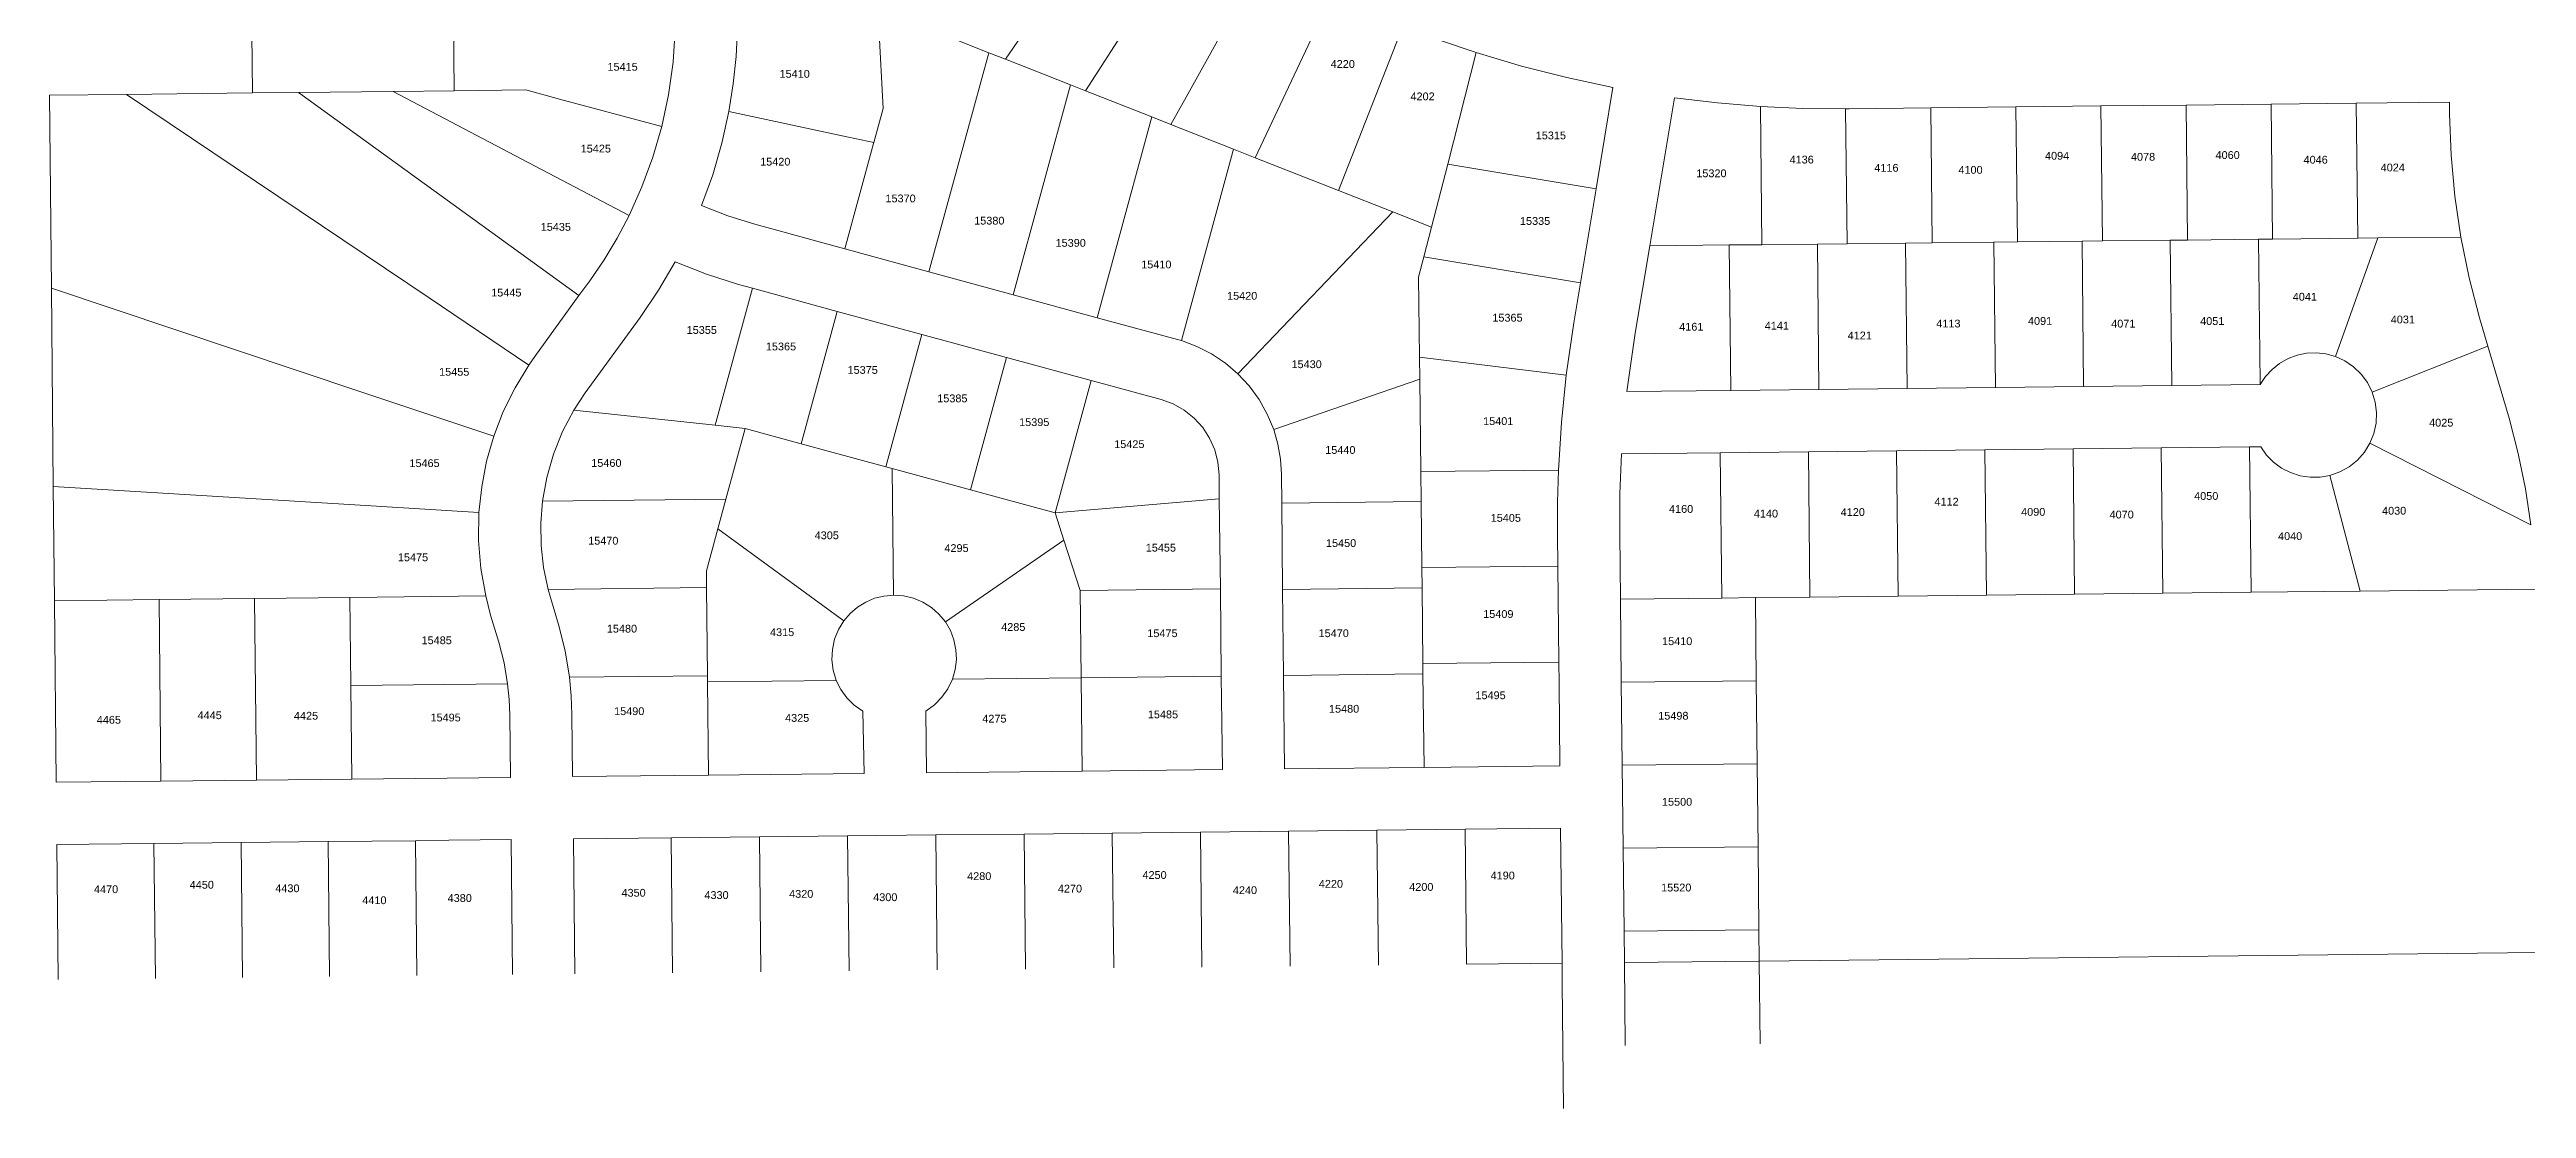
# Model space of a CAD drawing. Header units: feet. Extents: x 865220 to 5696323, y -2240498 to 1923703.
# Drawn here: x 2844044 to 2846430, y 957780 to 958800 of the extents above; entities that cross this region are included whole.
import ezdxf
from ezdxf.enums import TextEntityAlignment as Align

# ---------------------------------------------------------------- set-up
doc = ezdxf.new("R2010")
doc.units = ezdxf.units.FT
doc.header["$LTSCALE"] = 0.015
doc.header["$MEASUREMENT"] = 0
doc.layers.add('Dakota County Addresses', color=7, linetype='Continuous')
doc.layers.add('Dakota County Parcels', color=7, linetype='Continuous')
doc.styles.add('Dimensions 100', font='arial.ttf')

# ---------------------------------------------------------------- blocks, each defined once
blk = doc.blocks.new('ACMAP_ANN_TEMPLATE_Dakota County Addresses')
at = {"layer": 'Dakota County Addresses', "style": 'Dimensions 100'}
blk.add_attdef('DakotaCountyAddress', text='', height=50, dxfattribs=at).set_placement((0, 0), align=Align.CENTER)

msp = doc.modelspace()

# ---------------------------------------------------------------- linework, layer by layer
at = {"layer": 'Dakota County Parcels', "lineweight": 5}
for p, q in [((2845205.4, 958696.1), (2845279.1, 958852.2)), ((2844434, 958760.6), (2844433.2, 958827.6)), ((2844847.1, 958743.4), (2844842.9, 958821.7)), ((2844893.4, 958819.2), (2844948.8, 958797.2)), ((2845285.7, 958664.5), (2845347.9, 958822.5)), ((2844948.8, 958797.2), (2844964.9, 958790.9)), ((2844964.9, 958790.9), (2845027.5, 958766.3)), ((2845391, 958690), (2845418.6, 958797.3)), ((2844044, 958756.3), (2844118.1, 958757.1)), ((2844045.8, 958570.4), (2844044, 958756.3)), ((2844118.1, 958757.1), (2844239.5, 958758.5)), ((2844239.5, 958758.5), (2844284, 958759)), ((2844284, 958759), (2844375, 958759.9)), ((2844375, 958759.9), (2844434, 958760.6)), ((2844434, 958760.6), (2844503, 958761.3)), ((2845027.5, 958766.3), (2845042.1, 958760.5)), ((2845042.1, 958760.5), (2845106.1, 958735.3)), ((2845534, 958666.2), (2845550.2, 958763.7)), ((2845585.6, 958611.2), (2845609.4, 958753.9)), ((2844838.2, 958710.6), (2844847.1, 958743.4)), ((2845106.1, 958735.3), (2845124.4, 958728)), ((2845124.4, 958728), (2845184.7, 958704.3)), ((2845693.8, 958612.3), (2845692.4, 958745.5)), ((2845775.8, 958613.2), (2845774.4, 958743.2)), ((2845774.4, 958743.2), (2845777.9, 958743.2)), ((2845777.9, 958743.2), (2845856.4, 958744.1)), ((2845856.4, 958744.1), (2845938.4, 958745)), ((2845857.8, 958614.1), (2845856.4, 958744.1)), ((2845938.4, 958745), (2846020.3, 958745.9)), ((2845939.8, 958615), (2845938.4, 958745)), ((2846020.3, 958745.9), (2846102.3, 958746.8)), ((2846021.8, 958615.9), (2846020.3, 958745.9)), ((2846102.3, 958746.8), (2846184.3, 958747.7)), ((2846103.8, 958616.8), (2846102.3, 958746.8)), ((2846184.3, 958747.7), (2846266.3, 958748.6)), ((2846185.7, 958617.7), (2846184.3, 958747.7)), ((2846266.3, 958748.6), (2846356.3, 958749.6)), ((2846267.7, 958618.6), (2846266.3, 958748.6)), ((2846356.3, 958738.4), (2846356.3, 958749.6)), ((2845134.4, 958519.9), (2845184.7, 958704.3)), ((2845184.7, 958704.3), (2845205.4, 958696.1)), ((2845205.4, 958696.1), (2845285.7, 958664.5)), ((2845375.4, 958629.2), (2845391, 958690)), ((2845391, 958690), (2845534, 958666.2)), ((2845285.7, 958664.5), (2845338.2, 958643.8)), ((2845518.8, 958575.5), (2845534, 958666.2)), ((2844723.5, 958632), (2844810.3, 958608.3)), ((2845188.9, 958488), (2845338.2, 958643.8)), ((2845338.2, 958643.8), (2845375.4, 958629.2)), ((2844810.3, 958608.3), (2844891.3, 958586.2)), ((2845368.1, 958600.6), (2845375.4, 958629.2)), ((2845571.6, 958527.2), (2845585.6, 958611.2)), ((2845585.6, 958611.2), (2845662.2, 958612)), ((2845662.2, 958612), (2845693.8, 958612.3)), ((2845663.7, 958472), (2845662.2, 958612)), ((2845693.8, 958612.3), (2845747.2, 958612.9)), ((2845747.2, 958612.9), (2845775.8, 958613.2)), ((2845748.7, 958472.9), (2845747.2, 958612.9)), ((2845775.8, 958613.2), (2845832.2, 958613.8)), ((2845832.2, 958613.8), (2845857.8, 958614.1)), ((2845833.7, 958473.9), (2845832.2, 958613.8)), ((2845857.8, 958614.1), (2845917.1, 958614.8)), ((2845917.1, 958614.8), (2845939.8, 958615)), ((2845918.7, 958474.8), (2845917.1, 958614.8)), ((2845939.8, 958615), (2846002.1, 958615.7)), ((2846002.1, 958615.7), (2846021.8, 958615.9)), ((2846003.7, 958475.7), (2846002.1, 958615.7)), ((2846021.8, 958615.9), (2846087.1, 958616.6)), ((2846087.1, 958616.6), (2846103.8, 958616.8)), ((2846088.6, 958476.6), (2846087.1, 958616.6)), ((2846103.8, 958616.8), (2846172.1, 958617.6)), ((2846172.1, 958617.6), (2846185.7, 958617.7)), ((2846173.6, 958479.7), (2846172.1, 958617.6)), ((2846185.7, 958617.7), (2846267.7, 958618.6)), ((2846246.2, 958504.6), (2846287.1, 958618.8)), ((2846267.7, 958618.6), (2846287.1, 958618.8)), ((2846287.1, 958618.8), (2846367, 958619.7)), ((2844891.3, 958586.2), (2844972.3, 958564.1)), ((2845363, 958580.9), (2845368.1, 958600.6)), ((2845368.1, 958600.6), (2845518.8, 958575.5)), ((2844047.6, 958379.4), (2844045.8, 958570.4)), ((2844511.6, 958504.7), (2844554.1, 958563.2)), ((2844554.1, 958563.2), (2844564.5, 958577.5)), ((2844685.4, 958438.3), (2844721.4, 958570.4)), ((2844707.7, 958574.1), (2844721.4, 958570.4)), ((2844721.4, 958570.4), (2844802.9, 958548.1)), ((2844972.3, 958564.1), (2845053.4, 958542)), ((2845363.8, 958503.8), (2845363, 958580.9)), ((2845512.4, 958537.1), (2845518.8, 958575.5)), ((2844560.2, 958469.5), (2844613, 958542.3)), ((2844768.1, 958420.5), (2844802.9, 958548.1)), ((2844802.9, 958548.1), (2844884.5, 958525.9)), ((2845053.4, 958542), (2845130.6, 958520.9)), ((2845512.4, 958537.1), (2845505.2, 958486.5)), ((2846393.1, 958514.7), (2846385.2, 958541.8)), ((2844849.7, 958398.3), (2844884.5, 958525.9)), ((2844884.5, 958525.9), (2844966, 958503.7)), ((2845134.4, 958519.9), (2845130.6, 958520.9)), ((2845571.6, 958527.2), (2845563.7, 958470.9)), ((2846281.7, 958470.3), (2846393.1, 958514.7)), ((2846413.6, 958445.1), (2846393.1, 958514.7)), ((2844511.6, 958504.7), (2844505.9, 958496.4)), ((2844931.2, 958376.1), (2844966, 958503.7)), ((2844966, 958503.7), (2845047.5, 958481.5)), ((2845363.8, 958503.8), (2845505.2, 958486.5)), ((2845364.1, 958482.7), (2845363.8, 958503.8)), ((2844560.2, 958469.5), (2844549.2, 958452.8)), ((2845012.7, 958353.9), (2845047.5, 958481.5)), ((2845047.5, 958481.5), (2845114.9, 958463.1)), ((2845223.4, 958434.2), (2845364.1, 958482.7)), ((2845365, 958393.8), (2845364.1, 958482.7)), ((2845563.7, 958470.9), (2845663.7, 958472)), ((2845663.7, 958472), (2845748.7, 958472.9)), ((2845748.7, 958472.9), (2845833.7, 958473.9)), ((2845833.7, 958473.9), (2845918.7, 958474.8)), ((2845918.7, 958474.8), (2846003.7, 958475.7)), ((2846003.7, 958475.7), (2846088.6, 958476.6)), ((2846088.6, 958476.6), (2846173.6, 958477.6)), ((2846173.6, 958477.6), (2846173.6, 958479.7)), ((2844549.2, 958452.8), (2844685.4, 958438.3)), ((2844685.4, 958438.3), (2844714.3, 958435.2)), ((2844695.7, 958367.2), (2844714.3, 958435.2)), ((2844714.3, 958435.2), (2844768.1, 958420.5)), ((2844768.1, 958420.5), (2844849.7, 958398.3)), ((2846078.5, 958416.5), (2846163.4, 958417.5)), ((2846163.4, 958417.5), (2846174.3, 958417.6)), ((2846165, 958277.5), (2846163.4, 958417.5)), ((2846279.4, 958421), (2846434.5, 958342.5)), ((2844849.7, 958398.3), (2844855.7, 958396.7)), ((2844857.1, 958274.7), (2844855.7, 958396.7)), ((2844855.7, 958396.7), (2844931.2, 958376.1)), ((2845365, 958393.8), (2845497.7, 958395.2)), ((2845365.4, 958364.8), (2845365, 958393.8)), ((2845558.5, 958410.9), (2845653.5, 958411.9)), ((2845653.5, 958411.9), (2845738.5, 958412.8)), ((2845655, 958271.9), (2845653.5, 958411.9)), ((2845738.5, 958412.8), (2845823.5, 958413.8)), ((2845740, 958272.9), (2845738.5, 958412.8)), ((2845823.5, 958413.8), (2845908.5, 958414.7)), ((2845825, 958273.8), (2845823.5, 958413.8)), ((2845908.5, 958414.7), (2845993.5, 958415.6)), ((2845910, 958274.7), (2845908.5, 958414.7)), ((2845993.5, 958415.6), (2846078.5, 958416.5)), ((2845995, 958275.6), (2845993.5, 958415.6)), ((2846080, 958276.6), (2846078.5, 958416.5)), ((2844048.7, 958269.4), (2844047.6, 958379.4)), ((2844931.2, 958376.1), (2845012.7, 958353.9)), ((2845171, 958367.6), (2845170.8, 958390.6)), ((2845231.1, 958363.3), (2845230.8, 958391.3)), ((2846270, 958278.6), (2846241, 958390.1)), ((2844519, 958365.3), (2844695.7, 958367.2)), ((2844687.9, 958338.7), (2844695.7, 958367.2)), ((2845012.7, 958353.9), (2845171, 958367.6)), ((2845012.7, 958353.9), (2845021.2, 958327.8)), ((2845172, 958280.7), (2845171, 958367.6)), ((2845231.1, 958363.3), (2845365.4, 958364.8)), ((2845232, 958280.3), (2845231.1, 958363.3)), ((2845366.1, 958301.3), (2845365.4, 958364.8)), ((2844676.8, 958298.3), (2844687.9, 958338.7)), ((2844687.9, 958338.7), (2844809.3, 958250.1)), ((2844907.1, 958248.9), (2845021.2, 958327.8)), ((2845021.2, 958327.8), (2845037, 958279.2)), ((2845497, 958302.7), (2845496.7, 958333.2)), ((2845557.4, 958270.9), (2845556.7, 958333.9)), ((2844677, 958282), (2844676.8, 958298.3)), ((2845366.1, 958301.3), (2845497, 958302.7)), ((2845366.3, 958281.8), (2845366.1, 958301.3)), ((2845498, 958210.2), (2845497, 958302.7)), ((2844333.4, 958272.5), (2844464.2, 958274)), ((2844464.2, 958274), (2844469, 958255.5)), ((2844524.4, 958280.3), (2844677, 958282)), ((2844524.4, 958280.3), (2844526.5, 958272.6)), ((2844677.9, 958197), (2844677, 958282)), ((2845037, 958279.2), (2845172, 958280.7)), ((2845037.9, 958195.2), (2845037, 958279.2)), ((2845172.9, 958196.7), (2845172, 958280.7)), ((2845232, 958280.3), (2845366.3, 958281.8)), ((2845232.9, 958197.3), (2845232, 958280.3)), ((2845367.1, 958208.8), (2845366.3, 958281.8)), ((2845740, 958272.9), (2845825, 958273.8)), ((2845825, 958273.8), (2845910, 958274.7)), ((2845910, 958274.7), (2845995, 958275.6)), ((2845995, 958275.6), (2846080, 958276.6)), ((2846080, 958276.6), (2846165, 958277.5)), ((2846165, 958277.5), (2846270, 958278.6)), ((2846270, 958278.6), (2846438.9, 958280.5)), ((2844048.7, 958269.4), (2844149.5, 958270.5)), ((2844050.4, 958094.5), (2844048.7, 958269.4)), ((2844149.5, 958270.5), (2844241.4, 958271.5)), ((2844151.4, 958095.6), (2844149.5, 958270.5)), ((2844241.4, 958271.5), (2844333.4, 958272.5)), ((2844243.3, 958096.6), (2844241.4, 958271.5)), ((2844334.3, 958187.6), (2844333.4, 958272.5)), ((2844469, 958255.5), (2844476.9, 958229.4)), ((2844534.3, 958246.4), (2844526.5, 958272.6)), ((2845557.4, 958270.9), (2845655, 958271.9)), ((2845558.2, 958190.9), (2845557.4, 958270.9)), ((2845655, 958271.9), (2845687.4, 958272.3)), ((2845687.4, 958272.3), (2845740, 958272.9)), ((2845688.2, 958192.3), (2845687.4, 958272.3)), ((2845367.1, 958208.8), (2845498, 958210.2)), ((2845367.2, 958198.8), (2845367.1, 958208.8)), ((2845498.3, 958190.2), (2845498, 958210.2)), ((2844334.3, 958187.6), (2844485.3, 958189.2)), ((2844335.3, 958097.6), (2844334.3, 958187.6)), ((2844544.9, 958195.6), (2844677.9, 958197)), ((2844678, 958191.3), (2844677.9, 958197)), ((2844678, 958191.3), (2844802, 958192.6)), ((2844679, 958101.3), (2844678, 958191.3)), ((2844914, 958193.9), (2845037.9, 958195.2)), ((2845037.9, 958195.2), (2845172.9, 958196.7)), ((2845037.9, 958195.2), (2845038.9, 958105.2)), ((2845173.9, 958106.7), (2845172.9, 958196.7)), ((2845232.9, 958197.3), (2845367.2, 958198.8)), ((2845233.9, 958107.3), (2845232.9, 958197.3)), ((2845367.2, 958198.8), (2845368.2, 958108.8)), ((2845499.1, 958110.2), (2845498.3, 958190.2)), ((2845558.2, 958190.9), (2845688.2, 958192.3)), ((2845559.1, 958110.9), (2845558.2, 958190.9)), ((2845689.1, 958112.3), (2845688.2, 958192.3)), ((2844488, 958099.2), (2844487.4, 958159.2)), ((2844548, 958099.9), (2844547.3, 958159.9)), ((2844828.9, 958102.9), (2844827.4, 958163)), ((2844888.9, 958103.6), (2844888.3, 958163.1)), ((2845233.9, 958107.3), (2845368.2, 958108.8)), ((2845368.2, 958108.8), (2845499.1, 958110.2)), ((2845559.1, 958110.9), (2845689.1, 958112.3)), ((2845560, 958030.9), (2845559.1, 958110.9)), ((2845690, 958032.3), (2845689.1, 958112.3)), ((2844050.4, 958094.5), (2844151.4, 958095.6)), ((2844151.4, 958095.6), (2844243.3, 958096.6)), ((2844243.3, 958096.6), (2844335.3, 958097.6)), ((2844335.3, 958097.6), (2844488, 958099.2)), ((2844548, 958099.9), (2844679, 958101.3)), ((2844679, 958101.3), (2844828.9, 958102.9)), ((2844888.9, 958103.6), (2845038.9, 958105.2)), ((2845038.9, 958105.2), (2845173.9, 958106.7)), ((2844050.9, 958034.5), (2844144.5, 958035.5)), ((2844144.5, 958035.5), (2844228.5, 958036.4)), ((2844146, 957905.5), (2844144.5, 958035.5)), ((2844228.5, 958036.4), (2844312.5, 958037.3)), ((2844229.9, 957906.4), (2844228.5, 958036.4)), ((2844312.5, 958037.3), (2844396.5, 958038.2)), ((2844313.9, 957907.3), (2844312.5, 958037.3)), ((2844396.5, 958038.2), (2844398.7, 958038.3)), ((2844397.9, 957908.2), (2844396.5, 958038.2)), ((2844398.7, 958038.3), (2844488.7, 958039.3)), ((2844490.1, 957909.2), (2844488.7, 958039.3)), ((2844548.7, 958039.9), (2844642.9, 958040.9)), ((2844550.1, 957909.9), (2844548.7, 958039.9)), ((2844642.9, 958040.9), (2844727.9, 958041.8)), ((2844644.3, 957910.9), (2844642.9, 958040.9)), ((2844727.9, 958041.8), (2844812.9, 958042.8)), ((2844729.3, 957911.9), (2844727.9, 958041.8)), ((2844812.9, 958042.8), (2844897.9, 958043.7)), ((2844814.3, 957912.8), (2844812.9, 958042.8)), ((2844897.9, 958043.7), (2844982.9, 958044.6)), ((2844899.3, 957913.7), (2844897.9, 958043.7)), ((2844982.9, 958044.6), (2845067.9, 958045.5)), ((2844984.3, 957914.6), (2844982.9, 958044.6)), ((2845067.9, 958045.5), (2845152.8, 958046.5)), ((2845069.3, 957915.6), (2845067.9, 958045.5)), ((2845152.8, 958046.5), (2845237.8, 958047.4)), ((2845154.3, 957916.5), (2845152.8, 958046.5)), ((2845237.8, 958047.4), (2845322.8, 958048.3)), ((2845239.2, 957917.4), (2845237.8, 958047.4)), ((2845322.8, 958048.3), (2845407.8, 958049.2)), ((2845324.2, 957918.3), (2845322.8, 958048.3)), ((2845499.8, 958050.2), (2845407.8, 958049.2)), ((2845407.8, 958049.2), (2845409.2, 957919.3)), ((2845501.2, 957920.3), (2845499.8, 958050.2)), ((2844052.2, 957904.5), (2844050.9, 958034.5)), ((2845560, 958030.9), (2845690, 958032.3)), ((2845560.9, 957950.9), (2845560, 958030.9)), ((2845690.8, 957952.3), (2845690, 958032.3)), ((2845560.9, 957950.9), (2845690.8, 957952.3)), ((2845561.2, 957920.9), (2845560.9, 957950.9)), ((2845691.2, 957922.3), (2845690.8, 957952.3)), ((2845409.2, 957919.3), (2845501.2, 957920.3)), ((2845561.2, 957920.9), (2845691.2, 957922.3)), ((2845561.2, 957920.9), (2845562, 957840.9)), ((2845691.2, 957922.3), (2846441, 957930.5)), ((2845692.1, 957842.5), (2845691.2, 957922.3))]:
    msp.add_line(p, q, dxfattribs=at)
for points in [[(2844239.5, 958758.5), (2844236.4, 959044.4), (2844235.2, 959150.4)], [(2844964.9, 958790.9), (2845011.4, 958858.8), (2845085.6, 958967.2)], [(2845042.1, 958760.5), (2845082.1, 958822.7), (2845148.1, 958925)], [(2845124.4, 958728), (2845139, 958754.3), (2845212.4, 958886.4)], [(2844633.8, 958726), (2844640.3, 958756.8), (2844644.7, 958788), (2844646.7, 958819.4)], [(2844698.4, 958740.7), (2844702.6, 958767.1), (2844705.4, 958793.6), (2844706.7, 958820.2)], [(2845347.9, 958822.5), (2845383, 958809.3), (2845418.6, 958797.3)], [(2844891.3, 958586.2), (2844919.4, 958689.2), (2844948.8, 958797.2)], [(2845418.6, 958797.3), (2845462, 958784.4), (2845505.9, 958773.2), (2845550.2, 958763.7)], [(2844118.1, 958757.1), (2844409.9, 958561), (2844505.9, 958496.4)], [(2844284, 958759), (2844460.8, 958630.9), (2844554.1, 958563.2)], [(2844375, 958759.9), (2844505, 958691.6), (2844602.3, 958640.4)], [(2844503, 958761.3), (2844535.3, 958752.6), (2844633.8, 958726)], [(2844972.3, 958564.1), (2845000.9, 958668.7), (2845027.5, 958766.3)], [(2845609.4, 958753.9), (2845650.8, 958749), (2845692.4, 958745.5)], [(2844672.2, 958650.1), (2844682.9, 958679.7), (2844691.6, 958710), (2844698.4, 958740.7)], [(2844698.4, 958740.7), (2844813.7, 958715.8), (2844838.2, 958710.6)], [(2845053.4, 958542), (2845082.3, 958648.1), (2845106.1, 958735.3)], [(2845692.4, 958745.5), (2845733.3, 958743.6), (2845774.4, 958743.2)], [(2846356.3, 958738.4), (2846357.7, 958698.6), (2846361.2, 958659), (2846367, 958619.7)], [(2844602.3, 958640.4), (2844614.8, 958668.1), (2844625.3, 958696.7), (2844633.8, 958726)], [(2844810.3, 958608.3), (2844837.9, 958709.7), (2844838.2, 958710.6)], [(2844564.5, 958577.5), (2844578.2, 958597.8), (2844590.9, 958618.7), (2844602.3, 958640.4)], [(2844672.2, 958650.1), (2844697.5, 958640.1), (2844723.5, 958632)], [(2846367, 958619.7), (2846375, 958580.5), (2846385.2, 958541.8)], [(2844613, 958542.3), (2844630.7, 958568.5), (2844646.8, 958595.8)], [(2844646.8, 958595.8), (2844676.8, 958583.8), (2844707.7, 958574.1)], [(2844045.8, 958570.4), (2844344, 958470.5), (2844472, 958427.7)], [(2845188.9, 958488), (2845176.8, 958498.3), (2845163.5, 958507.1), (2845149.3, 958514.3), (2845134.4, 958519.9)], [(2844505.9, 958496.4), (2844492.5, 958474.5), (2844481.2, 958451.6), (2844472, 958427.7)], [(2846246.2, 958504.6), (2846237.1, 958507.1), (2846227.9, 958508.1), (2846218.5, 958507.7), (2846209.4, 958505.8), (2846200.6, 958502.6), (2846192.5, 958498), (2846185.2, 958492.2), (2846178.8, 958485.3), (2846173.6, 958477.6)], [(2846281.7, 958470.3), (2846277.1, 958479.4), (2846271.1, 958487.6), (2846263.8, 958494.7), (2846255.4, 958500.4), (2846246.2, 958504.6)], [(2845223.4, 958434.2), (2845217.2, 958449.1), (2845209.3, 958463.1), (2845199.8, 958476.2), (2845188.9, 958488)], [(2845505.2, 958486.5), (2845500.6, 958440.9), (2845497.7, 958395.2)], [(2846279.4, 958421), (2846283.2, 958430.5), (2846285.4, 958440.4), (2846285.9, 958450.5), (2846284.6, 958460.6), (2846281.7, 958470.3)], [(2844549.2, 958452.8), (2844538.3, 958432.2), (2844529.6, 958410.6), (2844523.1, 958388.2), (2844519, 958365.3)], [(2845170.8, 958390.6), (2845169.7, 958402.8), (2845166.6, 958414.7), (2845161.6, 958425.9), (2845155, 958436.2), (2845146.7, 958445.3), (2845137.1, 958452.9), (2845126.4, 958458.9), (2845114.9, 958463.1)], [(2846434.5, 958342.5), (2846429.4, 958377), (2846422.4, 958411.3), (2846413.6, 958445.1)], [(2844472, 958427.7), (2844465.1, 958403.7), (2844460.4, 958379.1), (2844457.7, 958354.3)], [(2845230.8, 958391.3), (2845229.8, 958405.8), (2845227.4, 958420.2), (2845223.4, 958434.2)], [(2846174.3, 958417.6), (2846179.9, 958409.7), (2846186.6, 958402.8), (2846194.4, 958397.1), (2846203, 958392.7), (2846212.3, 958389.7), (2846221.8, 958388.3), (2846231.5, 958388.4), (2846241, 958390.1)], [(2846241, 958390.1), (2846250.6, 958393.5), (2846259.5, 958398.4), (2846267.4, 958404.8), (2846274.1, 958412.4), (2846279.4, 958421)], [(2845497.7, 958395.2), (2845496.8, 958364.2), (2845496.7, 958333.2)], [(2845558.5, 958410.9), (2845556.9, 958372.4), (2845556.7, 958333.9)], [(2844047.6, 958379.4), (2844338.2, 958361.6), (2844457.7, 958354.3)], [(2844457.7, 958354.3), (2844457.4, 958327.4), (2844459.5, 958300.5), (2844464.2, 958274)], [(2844519, 958365.3), (2844517.3, 958343.9), (2844517.7, 958322.6), (2844520, 958301.3), (2844524.4, 958280.3)], [(2844857.1, 958274.7), (2844847.8, 958273.9), (2844838.8, 958271.7), (2844830.3, 958268.1), (2844822.4, 958263.2), (2844815.3, 958257.2), (2844809.3, 958250.1)], [(2844907.1, 958248.9), (2844900.9, 958256.4), (2844893.6, 958262.8), (2844885.3, 958268), (2844876.3, 958271.8), (2844866.8, 958274), (2844857.1, 958274.7)], [(2844809.3, 958250.1), (2844804, 958241.5), (2844800.3, 958232.2), (2844798.2, 958222.3), (2844797.8, 958212.3), (2844799, 958202.3), (2844802, 958192.6)], [(2844485.3, 958189.2), (2844481.9, 958209.5), (2844476.9, 958229.4)], [(2844544.9, 958195.6), (2844540.7, 958221.2), (2844534.3, 958246.4)], [(2844914, 958193.9), (2844916.6, 958203.1), (2844917.7, 958212.6), (2844917.2, 958222.2), (2844915.3, 958231.6), (2844911.9, 958240.6), (2844907.1, 958248.9)], [(2844487.4, 958159.2), (2844486.8, 958174.3), (2844485.3, 958189.2)], [(2844547.3, 958159.9), (2844546.6, 958177.8), (2844544.9, 958195.6)], [(2844802, 958192.6), (2844806.4, 958183.7), (2844812.2, 958175.7), (2844819.3, 958168.7), (2844827.4, 958163)], [(2844888.3, 958163.1), (2844896.6, 958169), (2844903.8, 958176.3), (2844909.6, 958184.6), (2844914, 958193.9)], [(2845502.7, 957780.3), (2845501.4, 957900.3), (2845501.2, 957920.3)]]:
    msp.add_lwpolyline(points, dxfattribs=at)

# ---------------------------------------------------------------- block references
at = {"layer": 'Dakota County Addresses', "lineweight": 5, "xscale": 0.15, "yscale": 0.15, "zscale": 0.15}
for p, values in [((2844596.1, 958779.9), {'DakotaCountyAddress': '15415'}), ((2844761.9, 958773.1), {'DakotaCountyAddress': '15410'}), ((2845289.9, 958782.6), {'DakotaCountyAddress': '4220'}), ((2845366.8, 958751.4), {'DakotaCountyAddress': '4202'}), ((2844570.3, 958701.1), {'DakotaCountyAddress': '15425'}), ((2845490.4, 958713.8), {'DakotaCountyAddress': '15315'}), ((2844743.2, 958688.5), {'DakotaCountyAddress': '15420'}), ((2845645.1, 958677.3), {'DakotaCountyAddress': '15320'}), ((2845732, 958690.5), {'DakotaCountyAddress': '4136'}), ((2845813.7, 958682.6), {'DakotaCountyAddress': '4116'}), ((2845894.7, 958680.6), {'DakotaCountyAddress': '4100'}), ((2845978.1, 958694.2), {'DakotaCountyAddress': '4094'}), ((2846060.9, 958693.2), {'DakotaCountyAddress': '4078'}), ((2846142.4, 958694.9), {'DakotaCountyAddress': '4060'}), ((2846227.2, 958690.4), {'DakotaCountyAddress': '4046'}), ((2846301.5, 958682.9), {'DakotaCountyAddress': '4024'}), ((2844863.9, 958653.1), {'DakotaCountyAddress': '15370'}), ((2844531.8, 958625.7), {'DakotaCountyAddress': '15435'}), ((2844949.4, 958631.7), {'DakotaCountyAddress': '15380'}), ((2845475.2, 958631.4), {'DakotaCountyAddress': '15335'}), ((2845027.8, 958610.3), {'DakotaCountyAddress': '15390'}), ((2845110.3, 958589.5), {'DakotaCountyAddress': '15410'}), ((2844484.1, 958562.4), {'DakotaCountyAddress': '15445'}), ((2845193, 958559.3), {'DakotaCountyAddress': '15420'}), ((2846216.8, 958558.4), {'DakotaCountyAddress': '4041'}), ((2845448.6, 958538.2), {'DakotaCountyAddress': '15365'}), ((2845625.7, 958529.5), {'DakotaCountyAddress': '4161'}), ((2845708.1, 958530.5), {'DakotaCountyAddress': '4141'}), ((2845873.4, 958532.6), {'DakotaCountyAddress': '4113'}), ((2845961.7, 958535.1), {'DakotaCountyAddress': '4091'}), ((2846041.9, 958532.5), {'DakotaCountyAddress': '4071'}), ((2846127.6, 958535), {'DakotaCountyAddress': '4051'}), ((2846311.2, 958536.5), {'DakotaCountyAddress': '4031'}), ((2844672.4, 958526.4), {'DakotaCountyAddress': '15355'}), ((2844748.7, 958510.5), {'DakotaCountyAddress': '15365'}), ((2845788, 958521.1), {'DakotaCountyAddress': '4121'}), ((2844433.9, 958486.1), {'DakotaCountyAddress': '15455'}), ((2844827.4, 958487.9), {'DakotaCountyAddress': '15375'}), ((2845255.1, 958493.4), {'DakotaCountyAddress': '15430'}), ((2844913.8, 958460.5), {'DakotaCountyAddress': '15385'}), ((2844992.7, 958437.6), {'DakotaCountyAddress': '15395'}), ((2845439.7, 958438.6), {'DakotaCountyAddress': '15401'}), ((2846348.2, 958437.1), {'DakotaCountyAddress': '4025'}), ((2845084.3, 958416.4), {'DakotaCountyAddress': '15425'}), ((2845287.6, 958410.8), {'DakotaCountyAddress': '15440'}), ((2844405.3, 958398.1), {'DakotaCountyAddress': '15465'}), ((2844580.5, 958398.3), {'DakotaCountyAddress': '15460'}), ((2846121.8, 958366.5), {'DakotaCountyAddress': '4050'}), ((2845447, 958345.4), {'DakotaCountyAddress': '15405'}), ((2845615.9, 958354), {'DakotaCountyAddress': '4160'}), ((2845697.6, 958349.5), {'DakotaCountyAddress': '4140'}), ((2845781.3, 958351), {'DakotaCountyAddress': '4120'}), ((2845871.6, 958361), {'DakotaCountyAddress': '4112'}), ((2845955.1, 958351.2), {'DakotaCountyAddress': '4090'}), ((2846040.3, 958348.6), {'DakotaCountyAddress': '4070'}), ((2846302.8, 958352.3), {'DakotaCountyAddress': '4030'}), ((2844577.5, 958323.4), {'DakotaCountyAddress': '15470'}), ((2844792.8, 958328.6), {'DakotaCountyAddress': '4305'}), ((2844917.8, 958316.3), {'DakotaCountyAddress': '4295'}), ((2845114.7, 958316.7), {'DakotaCountyAddress': '15455'}), ((2845288.3, 958321.1), {'DakotaCountyAddress': '15450'}), ((2846202.6, 958327.8), {'DakotaCountyAddress': '4040'}), ((2844394.2, 958307.4), {'DakotaCountyAddress': '15475'}), ((2845439.8, 958252.8), {'DakotaCountyAddress': '15409'}), ((2844417, 958227.5), {'DakotaCountyAddress': '15485'}), ((2844595.5, 958238.7), {'DakotaCountyAddress': '15480'}), ((2844749.8, 958235.3), {'DakotaCountyAddress': '4315'}), ((2844972.5, 958240.3), {'DakotaCountyAddress': '4285'}), ((2845116.2, 958234.3), {'DakotaCountyAddress': '15475'}), ((2845281.2, 958234.3), {'DakotaCountyAddress': '15470'}), ((2845612.1, 958226.6), {'DakotaCountyAddress': '15410'}), ((2845432.3, 958174.5), {'DakotaCountyAddress': '15495'}), ((2844101.2, 958150.9), {'DakotaCountyAddress': '4465'}), ((2844198.3, 958155.3), {'DakotaCountyAddress': '4445'}), ((2844291.1, 958154.8), {'DakotaCountyAddress': '4425'}), ((2844425.6, 958153.1), {'DakotaCountyAddress': '15495'}), ((2844602.5, 958159.2), {'DakotaCountyAddress': '15490'}), ((2844764.3, 958152.7), {'DakotaCountyAddress': '4325'}), ((2844954.3, 958152), {'DakotaCountyAddress': '4275'}), ((2845116.7, 958156.1), {'DakotaCountyAddress': '15485'}), ((2845291.2, 958161.5), {'DakotaCountyAddress': '15480'}), ((2845608.4, 958154.8), {'DakotaCountyAddress': '15498'}), ((2845612, 958071.9), {'DakotaCountyAddress': '15500'}), ((2844098.5, 957987.7), {'DakotaCountyAddress': '4470'}), ((2844190.7, 957992), {'DakotaCountyAddress': '4450'}), ((2844273.2, 957988.6), {'DakotaCountyAddress': '4430'}), ((2844606.7, 957984.3), {'DakotaCountyAddress': '4350'}), ((2844686.6, 957982.1), {'DakotaCountyAddress': '4330'}), ((2844768.2, 957983.2), {'DakotaCountyAddress': '4320'}), ((2844849.2, 957980), {'DakotaCountyAddress': '4300'}), ((2844939.7, 958000.3), {'DakotaCountyAddress': '4280'}), ((2845027.1, 957988.3), {'DakotaCountyAddress': '4270'}), ((2845108.6, 958001.4), {'DakotaCountyAddress': '4250'}), ((2845195.7, 957986.8), {'DakotaCountyAddress': '4240'}), ((2845278.5, 957992.9), {'DakotaCountyAddress': '4220'}), ((2845365.6, 957989.9), {'DakotaCountyAddress': '4200'}), ((2845444, 958000.9), {'DakotaCountyAddress': '4190'}), ((2845611.2, 957989.3), {'DakotaCountyAddress': '15520'}), ((2844357, 957977.1), {'DakotaCountyAddress': '4410'}), ((2844439.2, 957979.2), {'DakotaCountyAddress': '4380'})]:
    msp.add_blockref('ACMAP_ANN_TEMPLATE_Dakota County Addresses', p, dxfattribs=at).add_auto_attribs(values)

doc.saveas('drawing.dxf')
